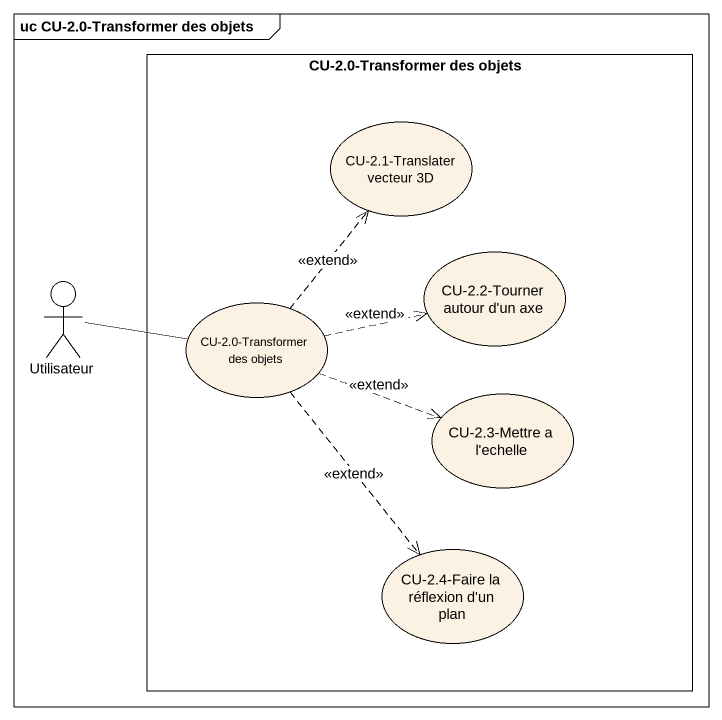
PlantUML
@startuml
mainframe uc CU-2.0-Transformer des objets
rectangle "CU-2.0-Transformer des objets" as CU_2_0_Transformer_des {
  usecase "CU-2.1-Translater vecteur 3D" as CU_2_1_Translater_vecteur_3D
  usecase "CU-2.0-Transformer des objets" as CU_2_0_Transformer_des_2
  usecase "CU-2.2-Tourner autour d'un axe" as CU_2_2_Tourner_autour_d_un
  usecase "CU-2.3-Mettre a l'echelle" as CU_2_3_Mettre_a_l_echelle
  usecase "CU-2.4-Faire la réflexion d'un plan" as CU_2_4_Faire_la_réflexion_d
}
actor Utilisateur
Utilisateur -right- CU_2_0_Transformer_des_2
CU_2_0_Transformer_des_2 .up.> CU_2_1_Translater_vecteur_3D : <<extend>>
CU_2_0_Transformer_des_2 .right.> CU_2_2_Tourner_autour_d_un : <<extend>>
CU_2_0_Transformer_des_2 .right.> CU_2_3_Mettre_a_l_echelle : <<extend>>
CU_2_0_Transformer_des_2 ..> CU_2_4_Faire_la_réflexion_d : <<extend>>
@enduml
